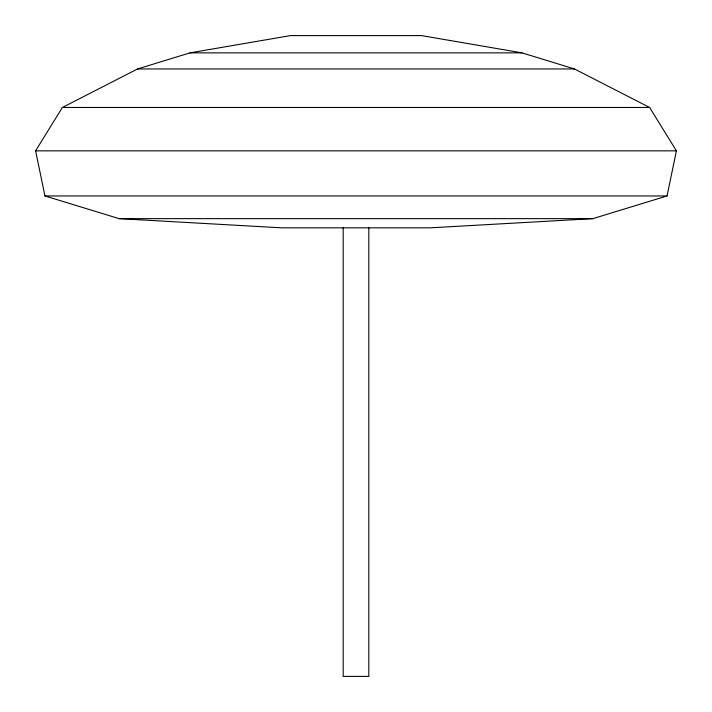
<?xml version="1.0" encoding="UTF-8"?>
<svg xmlns="http://www.w3.org/2000/svg" width="712" height="712" viewBox="0 0 712 712"><rect width="100%" height="100%" fill="white"/><g stroke="black" fill="none" stroke-linecap="round" stroke-linejoin="round"><path stroke-width="1.07" d="M667.046 195.96L676.4 150.846L649.638 107.476L574.442 68.957L522.021 52.866L421.531 35.6L290.469 35.6L189.979 52.866L137.558 68.957L62.362 107.476L35.6 150.846L44.954 195.96L119.153 218.646L281.81 227.84L430.19 227.84L592.847 218.646L667.046 195.96L44.954 195.96M189.979 52.866L522.021 52.866M137.558 68.957L574.442 68.957M62.362 107.476L649.638 107.476M35.6 150.846L676.4 150.846M119.153 218.646L592.847 218.646M368.816 227.84L368.816 676.4L343.184 676.4L343.184 227.84"/></g></svg>
